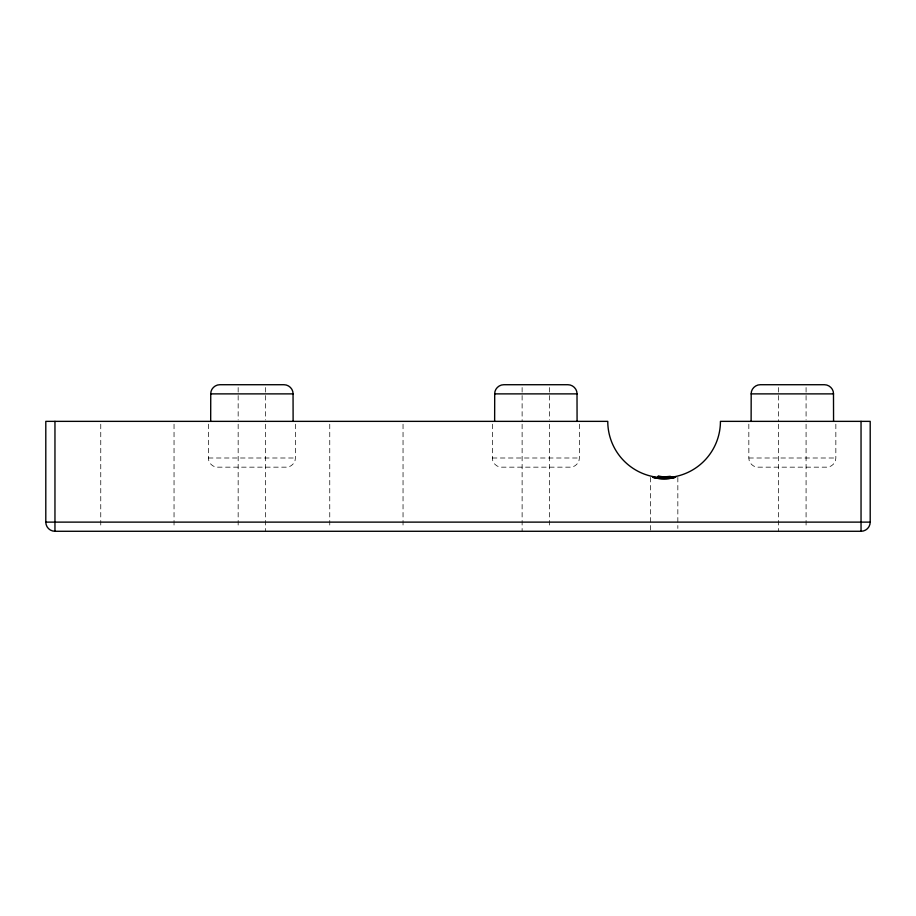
<?xml version="1.0" encoding="UTF-8"?>
<svg xmlns="http://www.w3.org/2000/svg" width="916" height="916" viewBox="0 0 916 916"><rect width="100%" height="100%" fill="white"/><g stroke="black" fill="none" stroke-linecap="round" stroke-linejoin="round"><path stroke-width="0.69" stroke-dasharray="4.58 3.44" d="M208.39 424.177L208.401 458C208.298 462.901 212.661 467.229 217.55 467.16L286.25 467.16C291.139 467.229 295.502 462.901 295.399 458L295.41 424.177M492.35 424.177L492.361 458C492.258 462.901 496.621 467.229 501.51 467.16L570.21 467.16C575.099 467.229 579.462 462.901 579.359 458L579.37 424.177M748.83 424.177L748.841 458C748.738 462.901 753.101 467.229 757.99 467.16L826.69 467.16C831.579 467.229 835.942 462.901 835.839 458L835.85 424.177M208.39 458L295.41 458M492.35 458L579.37 458M748.83 458L835.85 458M806.08 387.537L806.08 419.952M806.08 424.211L806.08 528.429M778.6 387.537L778.6 421.36M778.6 424.211L778.6 531.28M677.84 477.408L677.84 528.44M650.36 477.408L650.36 531.28M549.6 387.537L549.6 419.952M549.6 424.211L549.6 528.429M522.12 387.537L522.12 421.36M522.12 424.211L522.12 531.28M403.04 424.211L403.04 528.429M329.76 424.211L329.76 528.429M265.64 387.537L265.64 419.952M265.64 424.211L265.64 531.28M238.16 387.537L238.16 419.952M238.16 424.211L238.16 528.429M174.04 424.211L174.04 528.429M100.76 424.211L100.76 528.429"/><path stroke-width="1.37" d="M210.68 421.36L210.749 393.88C210.531 388.979 214.985 384.651 219.84 384.72L283.96 384.72C288.815 384.651 293.269 388.979 293.051 393.88L293.12 421.36M494.64 421.36L494.709 393.88C494.491 388.979 498.945 384.651 503.8 384.72L567.92 384.72C572.775 384.651 577.229 388.979 577.011 393.88L577.08 421.36M751.12 421.36L751.189 393.88C750.971 388.979 755.425 384.651 760.28 384.72L824.4 384.72C829.255 384.651 833.709 388.979 833.491 393.88L833.56 421.36M210.68 393.88L293.12 393.88M494.64 393.88L577.08 393.88M751.12 393.88L833.56 393.88M45.8 522.12L870.2 522.12L870.2 421.36L720.434 421.36A56.334 56.334 0 0 1 664.1 477.694A56.334 56.334 0 0 1 607.766 421.36L45.8 421.36L45.8 522.12A9.16 9.16 0 0 0 54.96 531.28L861.04 531.28A9.16 9.16 0 0 0 870.2 522.12M861.04 421.36L861.04 531.28M54.96 421.36L54.96 531.28M675.63 477.144A13.637 3.515 0 0 1 652.57 477.144A13.648 3.435 0 0 0 675.573 477.121M653.669 476.732A13.626 0.905 6.2 0 1 654.619 476.767M674.199 476.915A13.637 1.546 3.5 0 1 657.928 476.274A13.648 1.546 3.5 0 0 664.134 476.847A13.648 1.546 -3.5 0 0 670.306 476.297M673.581 476.767A13.626 0.905 -6.2 0 1 674.531 476.732"/></g></svg>
